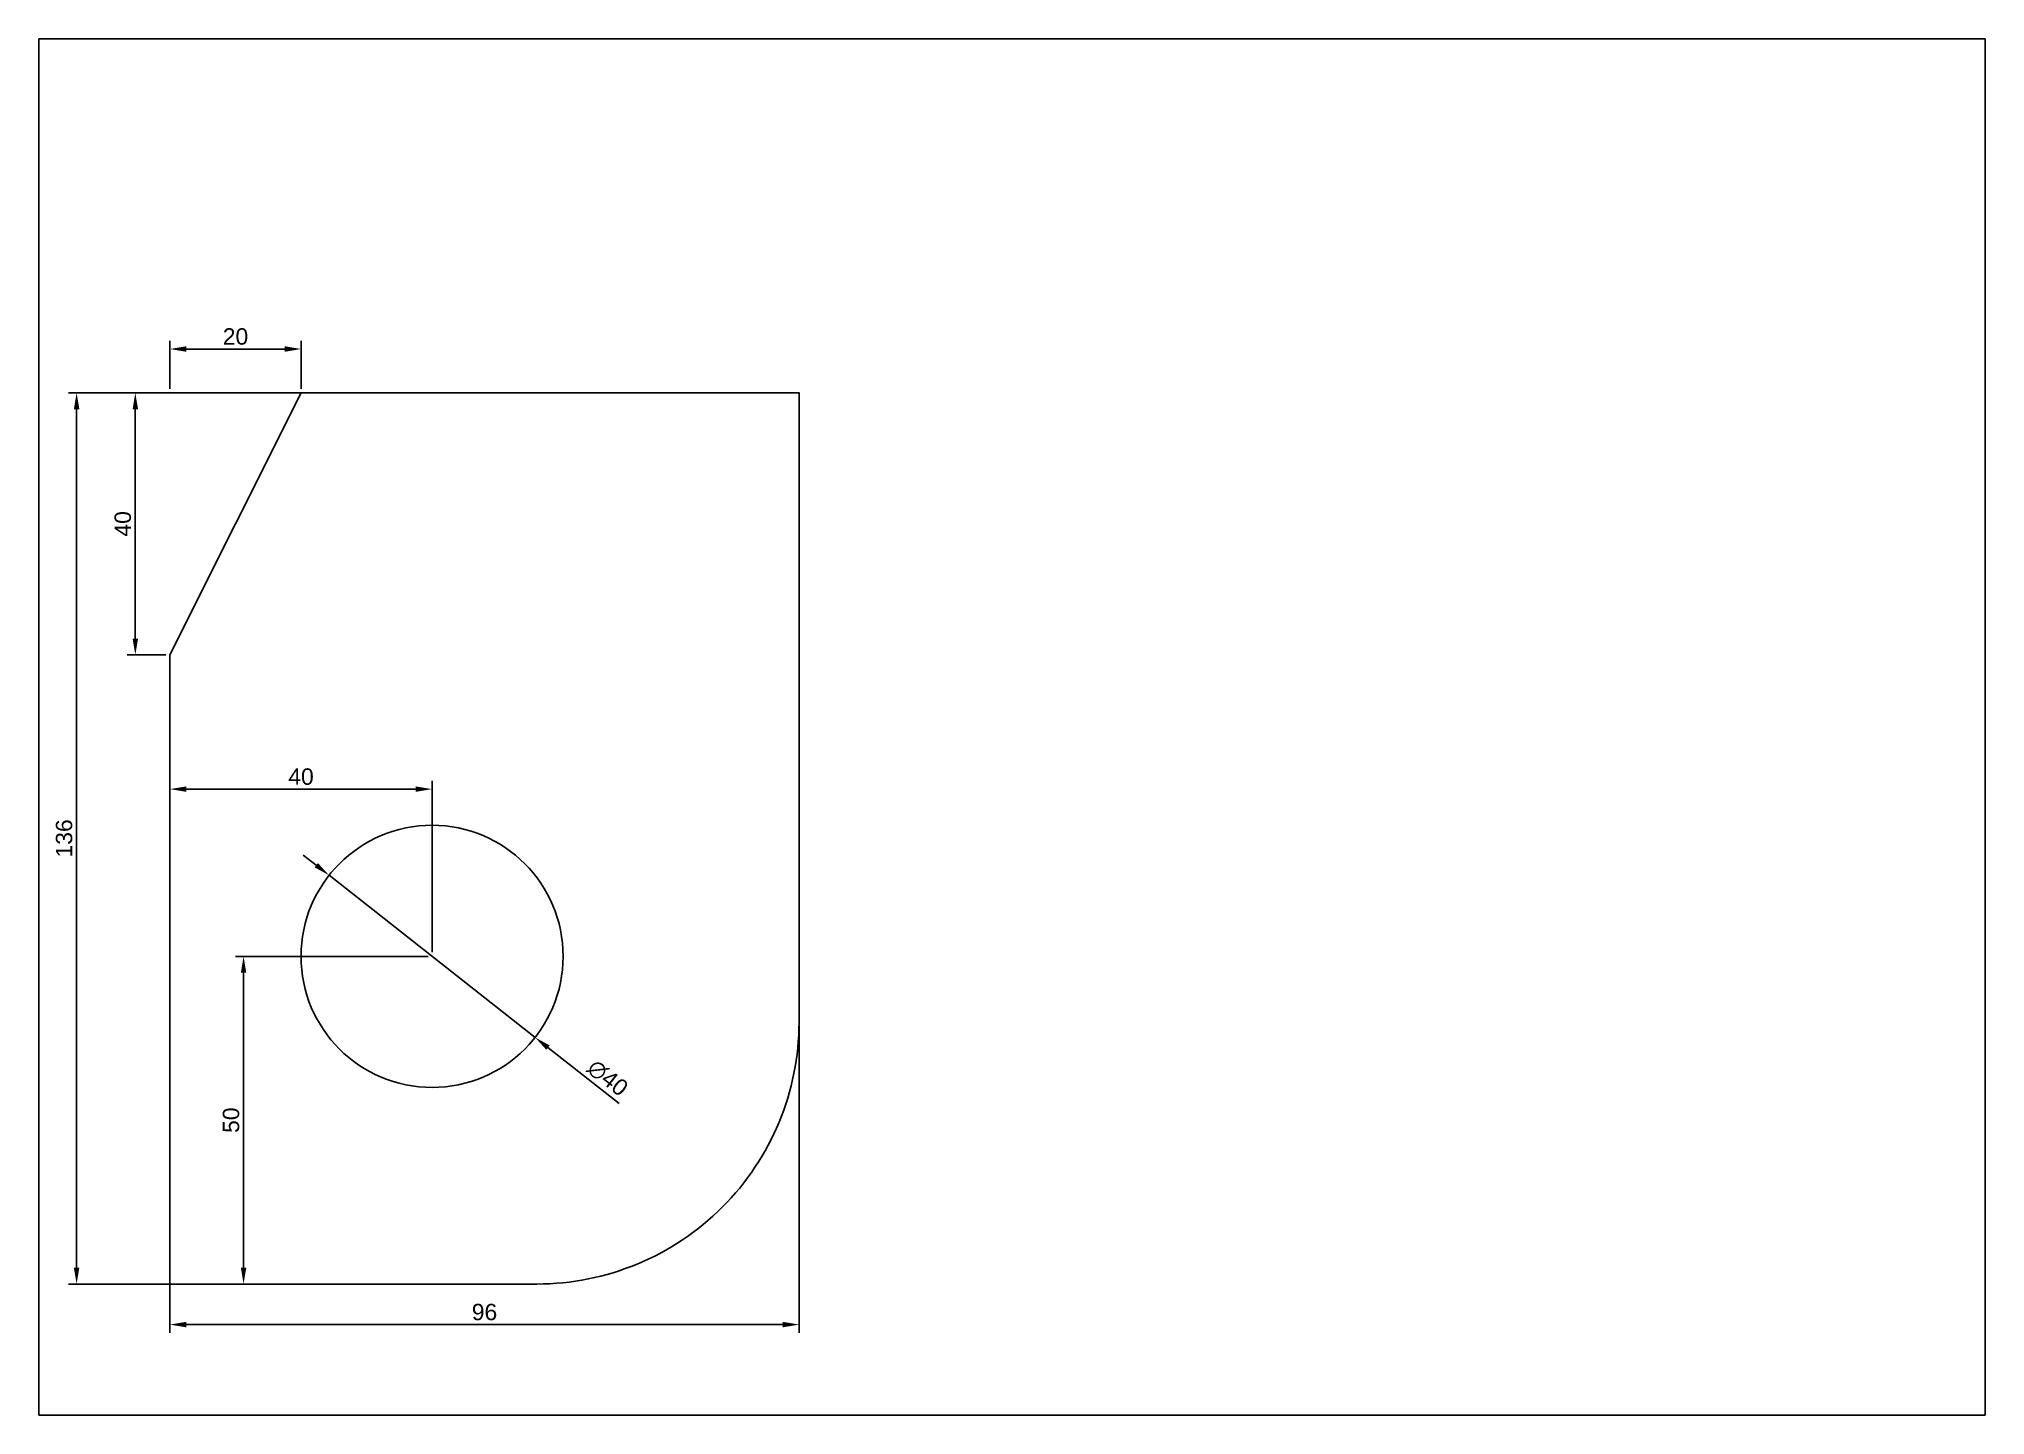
# Model space of a CAD drawing. Header units: millimetres. Extents: x 0 to 297, y 0 to 210.
import ezdxf

# ---------------------------------------------------------------- set-up
doc = ezdxf.new("R2010")
doc.units = ezdxf.units.MM
doc.styles.get("Standard").update_dxf_attribs({"font": 'arial.ttf'})
doc.dimstyles.new('ISO-25', dxfattribs={"dimtxt": 2.5, "dimasz": 2.5, "dimexe": 1.25, "dimexo": 0.625, "dimtad": 1, "dimtxsty": 'Standard', "dimcen": 2.5, "dimadec": 0, "dimazin": 0, "dimtfac": 1, "dimtmove": 0, "dimatfit": 3, "dimfxl": 1, "dimarcsym": 0})

# ---------------------------------------------------------------- blocks, each defined once
blk = doc.blocks.new('*D2')
at = {"color": 0, "lineweight": -2, "transparency": 16777216}
for p, q in [((42.32, 83.91), (40.35, 85.46)), ((44.28, 82.37), (75.72, 57.63)), ((88.53, 47.55), (77.68, 56.09))]:
    blk.add_line(p, q, dxfattribs=at)
at = {"color": 0, "transparency": 16777216}
for points in [[(42.58, 84.24), (42.06, 83.59), (44.28, 82.37)], [(77.94, 56.41), (77.42, 55.76), (75.72, 57.63)]]:
    blk.add_solid(points, dxfattribs=at)
at = {"layer": 'Defpoints', "color": 0, "transparency": 16777216}
for p in [(44.28, 82.37), (75.72, 57.63)]:
    blk.add_point(p, dxfattribs=at)
at = {"color": 0, "transparency": 16777216, "insert": (86.79, 51.43), "char_height": 2.5, "attachment_point": 5, "rotation": 321.7986}
blk.add_mtext('∅40', dxfattribs=at)
blk = doc.blocks.new('*D4')
at = {"color": 0, "lineweight": -2, "transparency": 16777216}
for p, q in [((20, 70.63), (20, 96.77)), ((57.5, 95.52), (22.5, 95.52)), ((60, 70.63), (60, 96.77))]:
    blk.add_line(p, q, dxfattribs=at)
at = {"color": 0, "transparency": 16777216}
for points in [[(22.5, 95.94), (22.5, 95.11), (20, 95.52)], [(57.5, 95.94), (57.5, 95.11), (60, 95.52)]]:
    blk.add_solid(points, dxfattribs=at)
at = {"layer": 'Defpoints', "color": 0, "transparency": 16777216}
for p in [(20, 95.52), (20, 70), (60, 70)]:
    blk.add_point(p, dxfattribs=at)
at = {"color": 0, "transparency": 16777216, "insert": (40, 97.42), "char_height": 2.5, "attachment_point": 5}
blk.add_mtext('40', dxfattribs=at)
blk = doc.blocks.new('*D5')
at = {"color": 0, "lineweight": -2, "transparency": 16777216}
for p, q in [((59.38, 70), (29.98, 70)), ((31.23, 67.5), (31.23, 22.5)), ((59.38, 20), (29.98, 20))]:
    blk.add_line(p, q, dxfattribs=at)
at = {"color": 0, "transparency": 16777216}
for points in [[(30.82, 67.5), (31.65, 67.5), (31.23, 70)], [(30.82, 22.5), (31.65, 22.5), (31.23, 20)]]:
    blk.add_solid(points, dxfattribs=at)
at = {"layer": 'Defpoints', "color": 0, "transparency": 16777216}
for p in [(60, 70), (31.23, 20), (60, 20)]:
    blk.add_point(p, dxfattribs=at)
at = {"color": 0, "transparency": 16777216, "insert": (29.33, 45), "char_height": 2.5, "attachment_point": 5, "rotation": 90}
blk.add_mtext('50', dxfattribs=at)
blk = doc.blocks.new('*D6')
at = {"color": 0, "lineweight": -2, "transparency": 16777216}
for p, q in [((20, 59.38), (20, 12.56)), ((116, 59.38), (116, 12.56)), ((113.5, 13.81), (22.5, 13.81))]:
    blk.add_line(p, q, dxfattribs=at)
at = {"color": 0, "transparency": 16777216}
for points in [[(22.5, 14.23), (22.5, 13.39), (20, 13.81)], [(113.5, 14.23), (113.5, 13.39), (116, 13.81)]]:
    blk.add_solid(points, dxfattribs=at)
at = {"layer": 'Defpoints', "color": 0, "transparency": 16777216}
for p in [(20, 60), (116, 60), (20, 13.81)]:
    blk.add_point(p, dxfattribs=at)
at = {"color": 0, "transparency": 16777216, "insert": (68, 15.71), "char_height": 2.5, "attachment_point": 5}
blk.add_mtext('96', dxfattribs=at)
blk = doc.blocks.new('*D7')
at = {"color": 0, "lineweight": -2, "transparency": 16777216}
for p, q in [((47.38, 156), (4.5, 156)), ((5.75, 22.5), (5.75, 153.5)), ((47.38, 20), (4.5, 20))]:
    blk.add_line(p, q, dxfattribs=at)
at = {"color": 0, "transparency": 16777216}
for points in [[(5.33, 153.5), (6.17, 153.5), (5.75, 156)], [(5.33, 22.5), (6.17, 22.5), (5.75, 20)]]:
    blk.add_solid(points, dxfattribs=at)
at = {"layer": 'Defpoints', "color": 0, "transparency": 16777216}
for p in [(5.75, 156), (48, 156), (48, 20)]:
    blk.add_point(p, dxfattribs=at)
at = {"color": 0, "transparency": 16777216, "insert": (3.85, 88), "char_height": 2.5, "attachment_point": 5, "rotation": 90}
blk.add_mtext('136', dxfattribs=at)
blk = doc.blocks.new('*D8')
at = {"color": 0, "lineweight": -2, "transparency": 16777216}
for p, q in [((19.38, 156), (13.46, 156)), ((14.71, 118.5), (14.71, 153.5)), ((19.38, 116), (13.46, 116))]:
    blk.add_line(p, q, dxfattribs=at)
at = {"color": 0, "transparency": 16777216}
for points in [[(14.29, 153.5), (15.13, 153.5), (14.71, 156)], [(14.29, 118.5), (15.13, 118.5), (14.71, 116)]]:
    blk.add_solid(points, dxfattribs=at)
at = {"layer": 'Defpoints', "color": 0, "transparency": 16777216}
for p in [(14.71, 156), (20, 156), (20, 116)]:
    blk.add_point(p, dxfattribs=at)
at = {"color": 0, "transparency": 16777216, "insert": (12.81, 136), "char_height": 2.5, "attachment_point": 5, "rotation": 90}
blk.add_mtext('40', dxfattribs=at)
blk = doc.blocks.new('*D9')
at = {"color": 0, "lineweight": -2, "transparency": 16777216}
for p, q in [((20, 156.62), (20, 163.93)), ((40, 156.62), (40, 163.93)), ((37.5, 162.68), (22.5, 162.68))]:
    blk.add_line(p, q, dxfattribs=at)
at = {"color": 0, "transparency": 16777216}
for points in [[(22.5, 163.1), (22.5, 162.26), (20, 162.68)], [(37.5, 163.1), (37.5, 162.26), (40, 162.68)]]:
    blk.add_solid(points, dxfattribs=at)
at = {"layer": 'Defpoints', "color": 0, "transparency": 16777216}
for p in [(20, 162.68), (20, 156), (40, 156)]:
    blk.add_point(p, dxfattribs=at)
at = {"color": 0, "transparency": 16777216, "insert": (30, 164.58), "char_height": 2.5, "attachment_point": 5}
blk.add_mtext('20', dxfattribs=at)

msp = doc.modelspace()

# ---------------------------------------------------------------- linework, layer by layer
msp.add_lwpolyline([(0, 0), (297, 0), (297, 210), (0, 210)], close=True)
msp.add_lwpolyline([(20, 20), (76, 20, 0.4142136), (116, 60), (116, 156), (40, 156), (20, 116)], format="xyb", close=True)
msp.add_circle((60, 70), 20)

# ---------------------------------------------------------------- dimensions: what is measured, and where the dimension line sits
for base, p1, p2, picture, middle in [((20, 162.682), (40, 156), (20, 156), '*D9', (30, 164.583)), ((20, 95.522), (60, 70), (20, 70), '*D4', (40, 97.423)), ((20, 13.811), (116, 60), (20, 60), '*D6', (68, 15.712))]:
    dim = msp.add_linear_dim(base=base, p1=p1, p2=p2, dimstyle='ISO-25')
    dim.commit()
    dim.dimension.update_dxf_attribs({"geometry": picture, "text_midpoint": middle})
for base, p1, p2, picture, middle in [((5.748, 156), (48, 20), (48, 156), '*D7', (3.846, 88)), ((14.71, 156), (20, 116), (20, 156), '*D8', (12.809, 136)), ((31.233, 20), (60, 70), (60, 20), '*D5', (29.332, 45))]:
    dim = msp.add_linear_dim(base=base, p1=p1, p2=p2, angle=90, dimstyle='ISO-25')
    dim.commit()
    dim.dimension.update_dxf_attribs({"geometry": picture, "text_midpoint": middle})
dim = msp.add_diameter_dim_2p(p1=(44.283, 82.369), p2=(75.717, 57.631), dimstyle='ISO-25')
dim.commit()
dim.dimension.update_dxf_attribs({"geometry": '*D2', "text_midpoint": (85.569, 49.878), "dimtype": 163})

doc.saveas('drawing.dxf')
